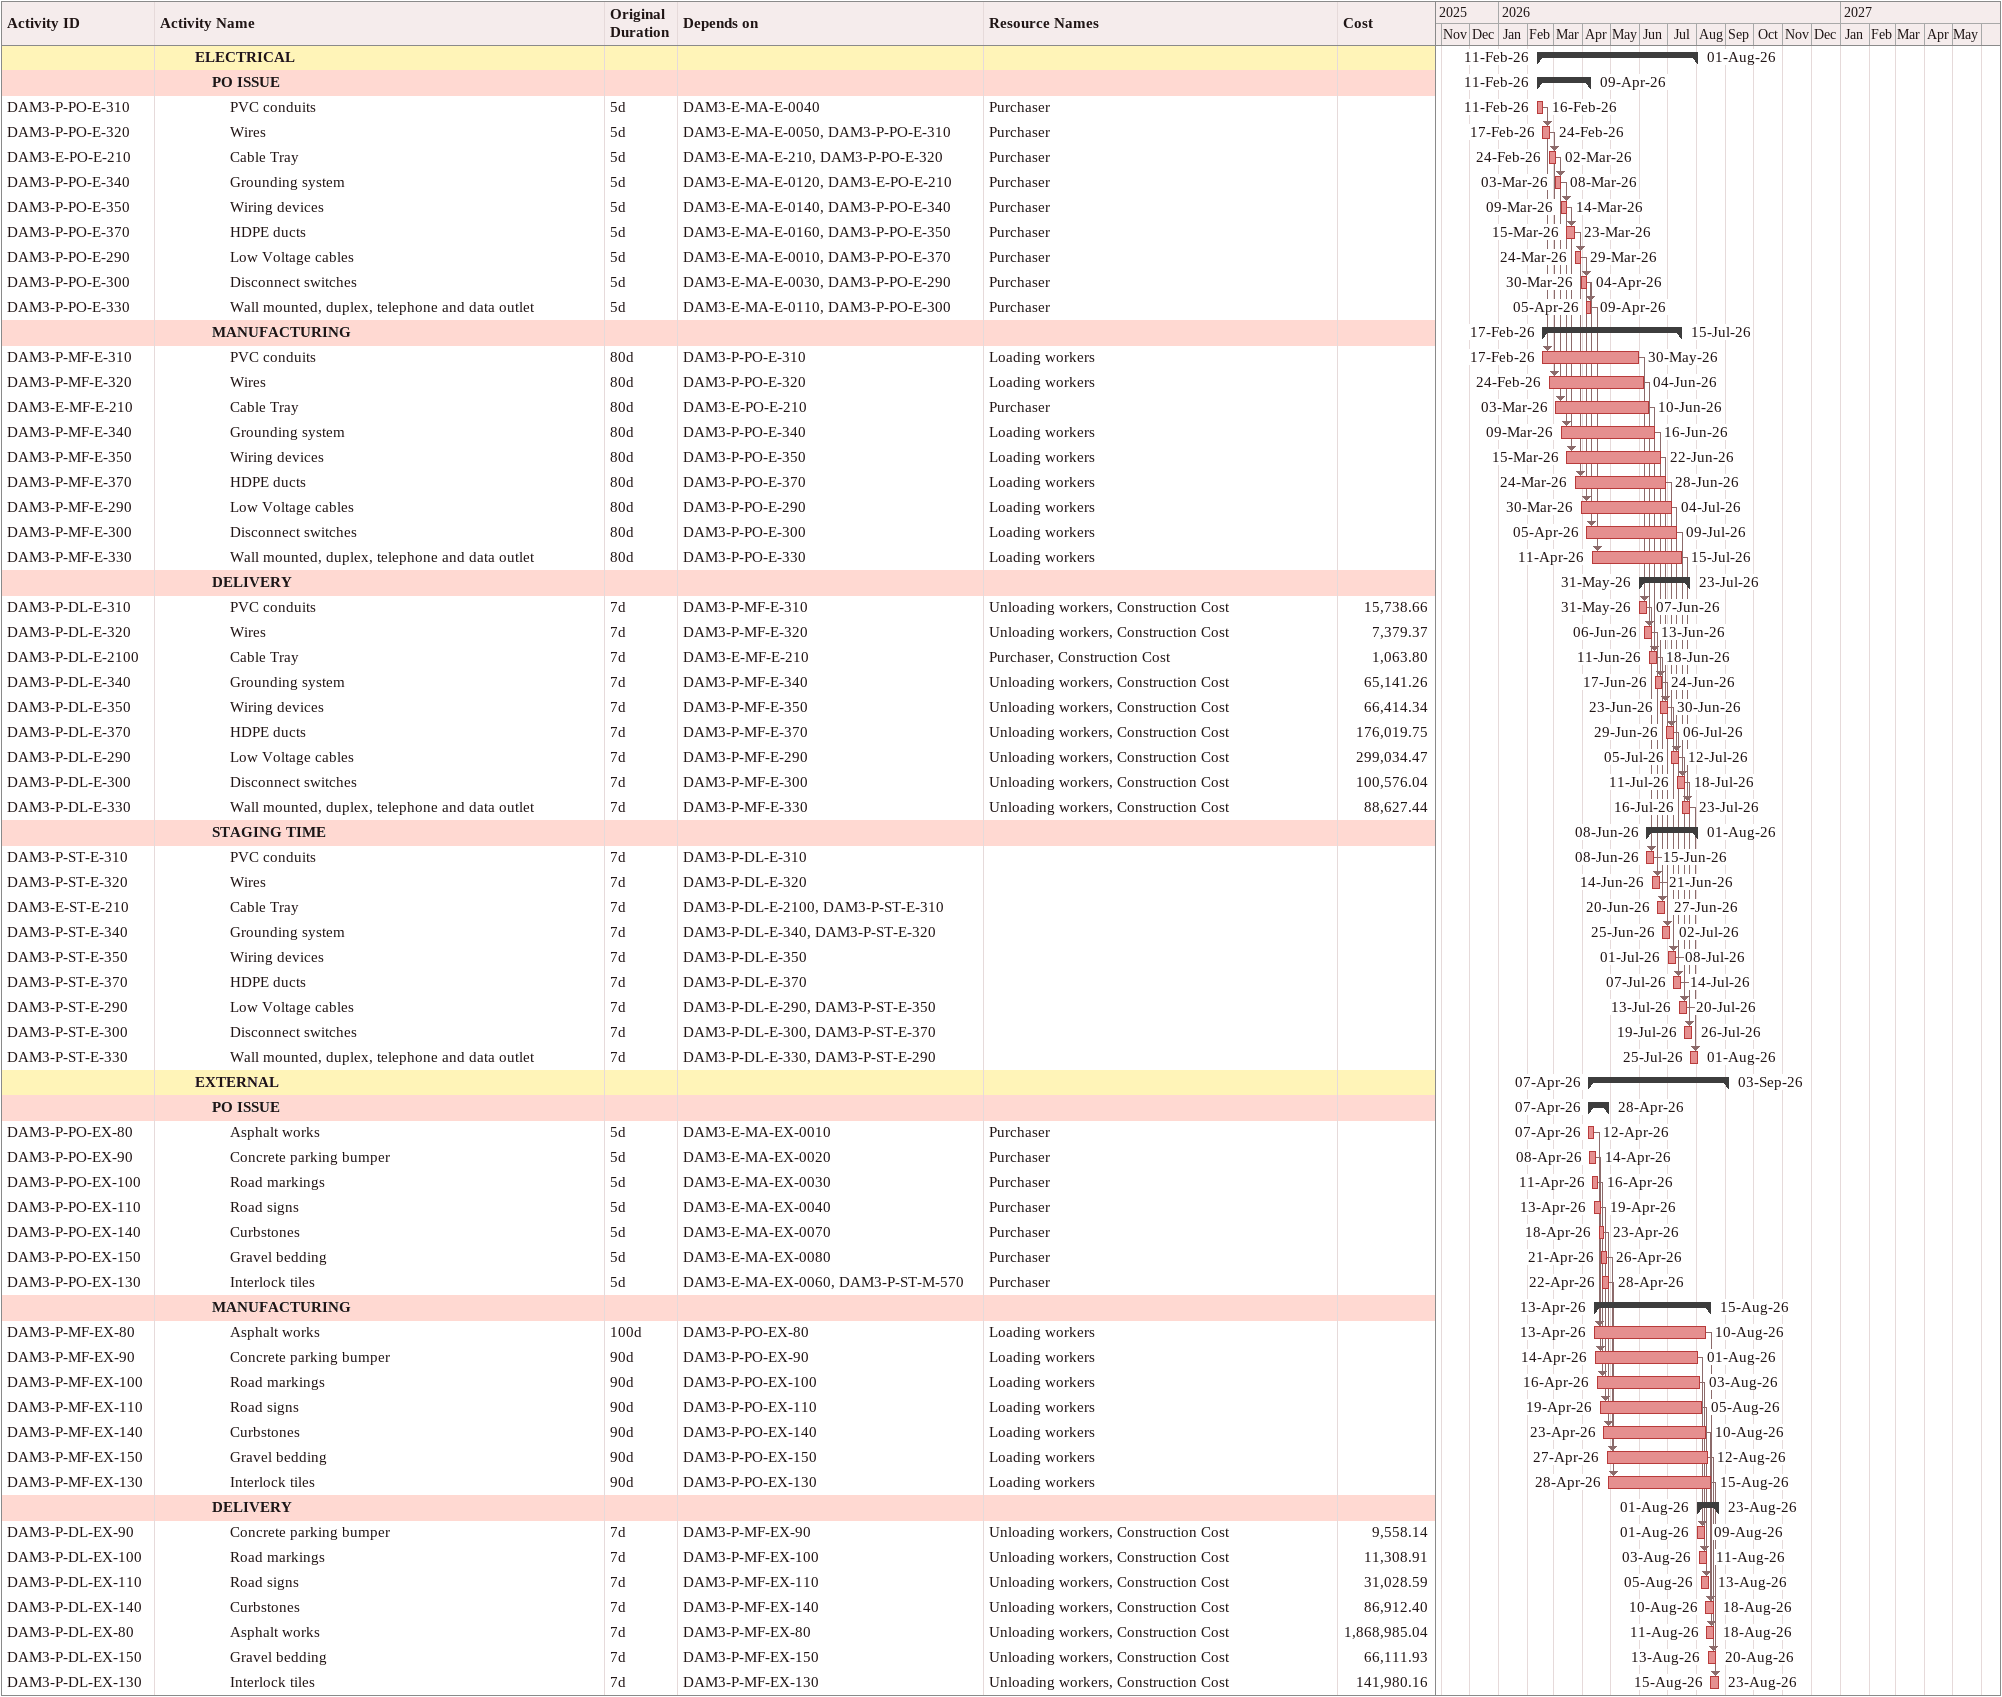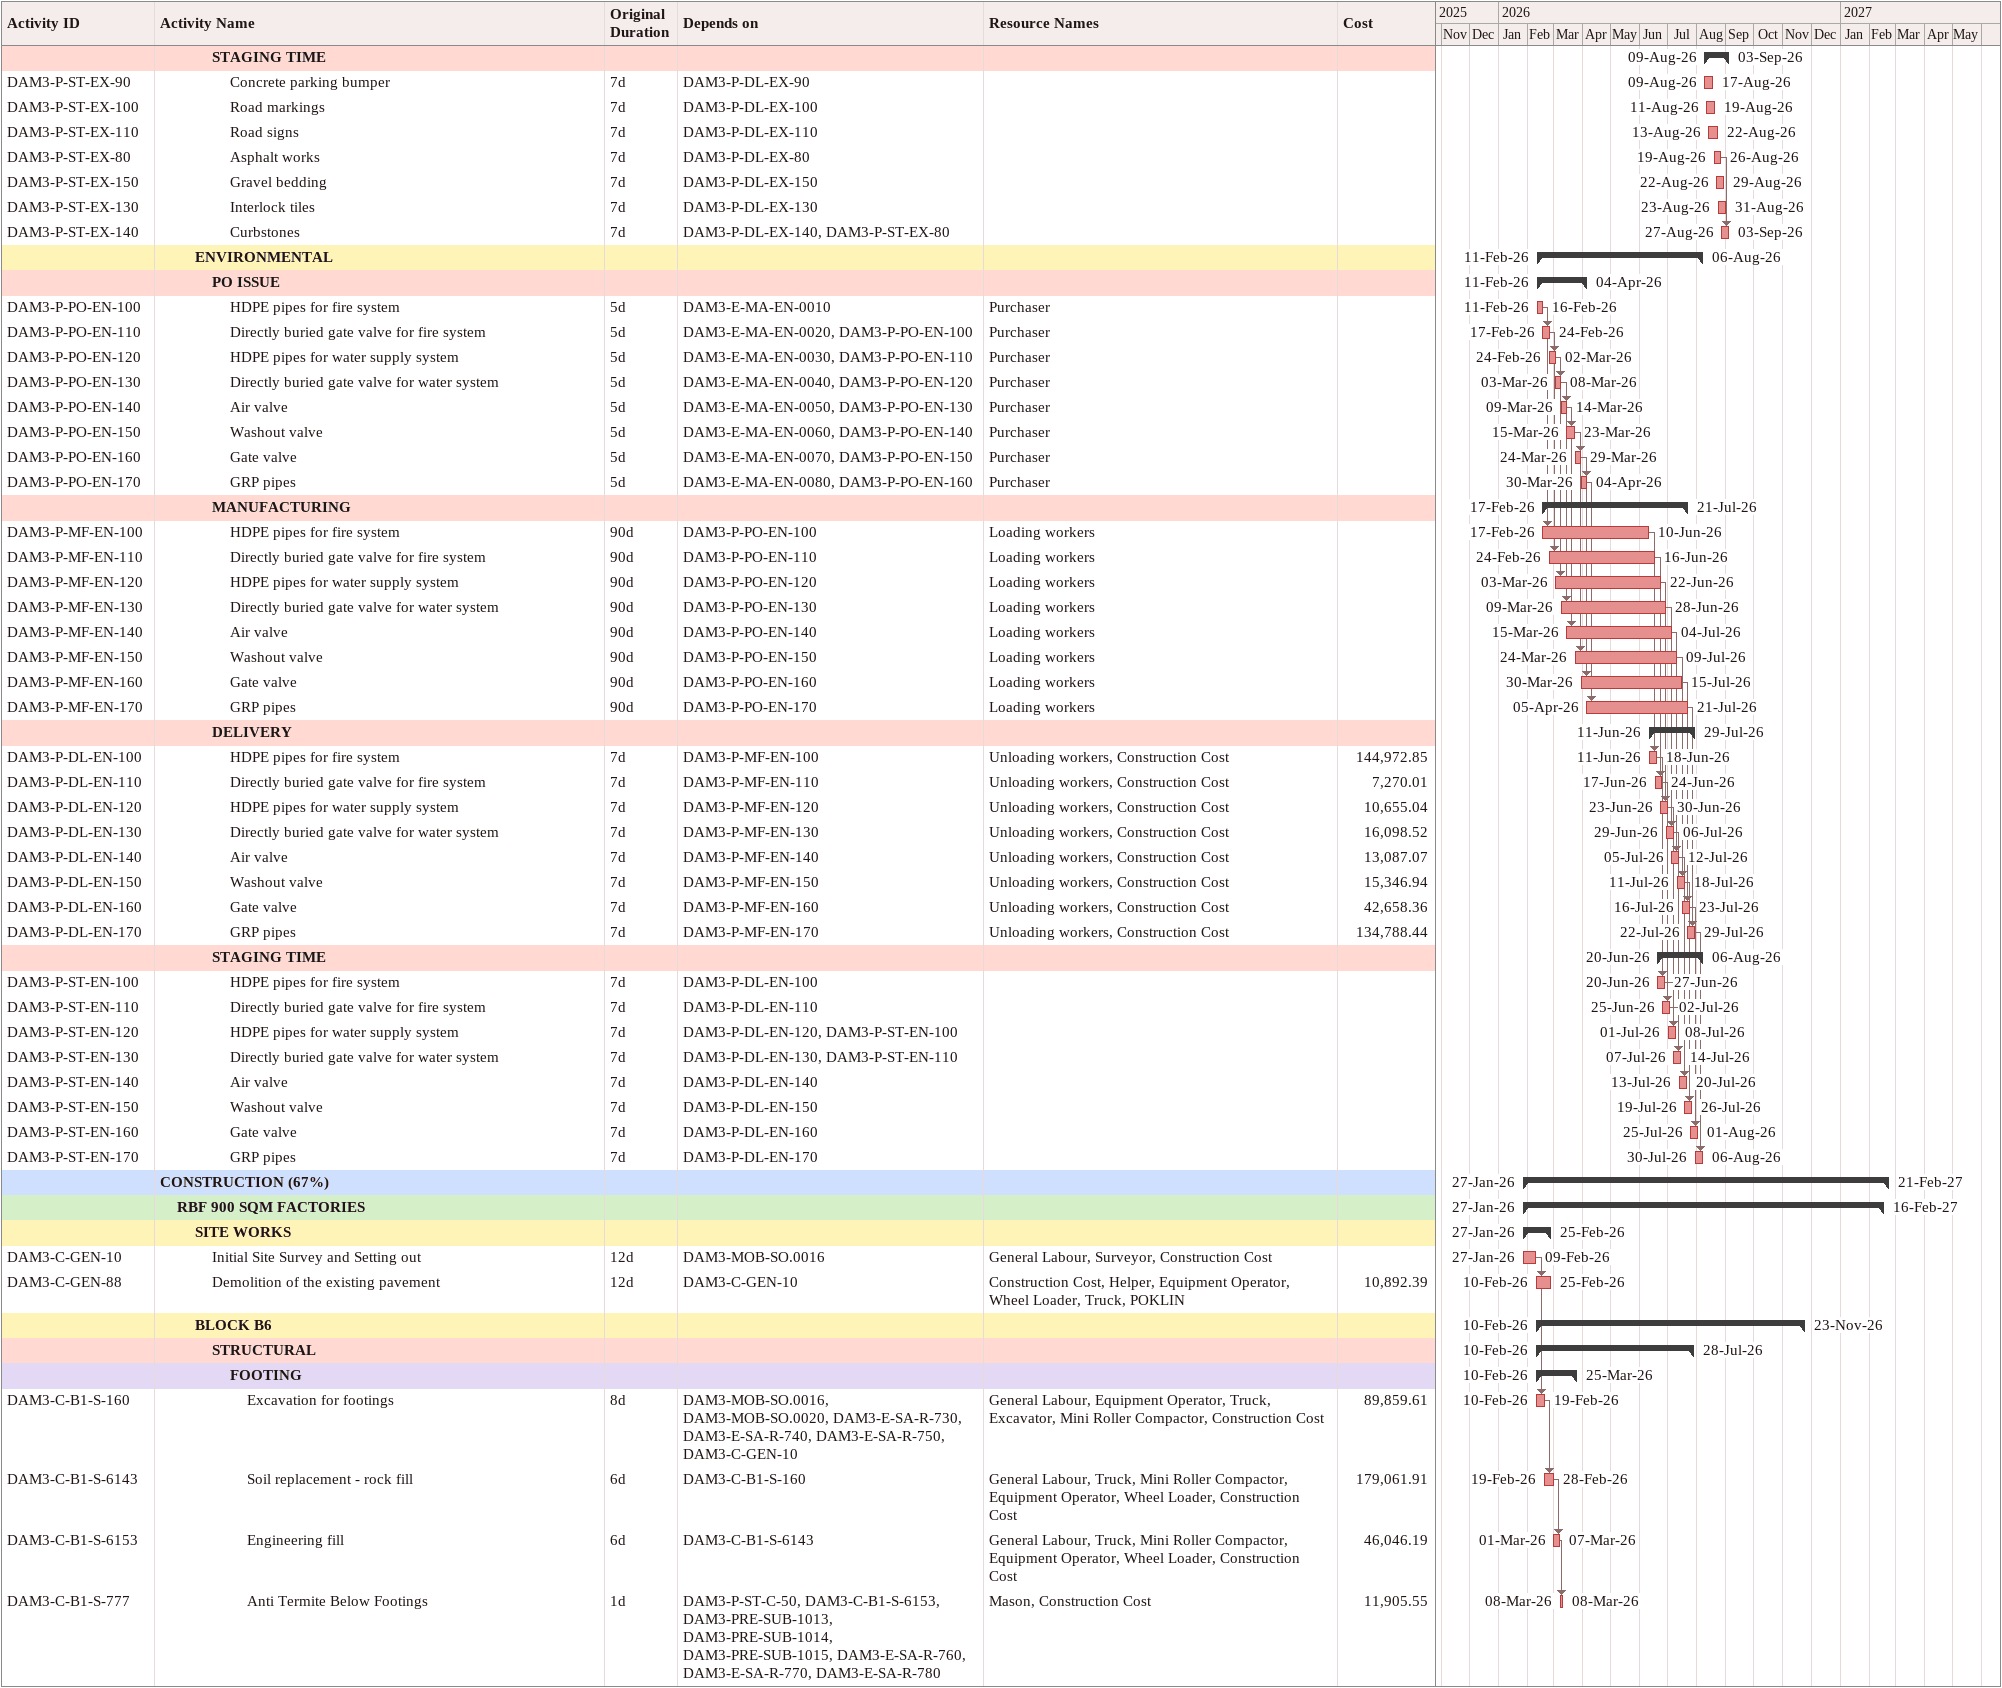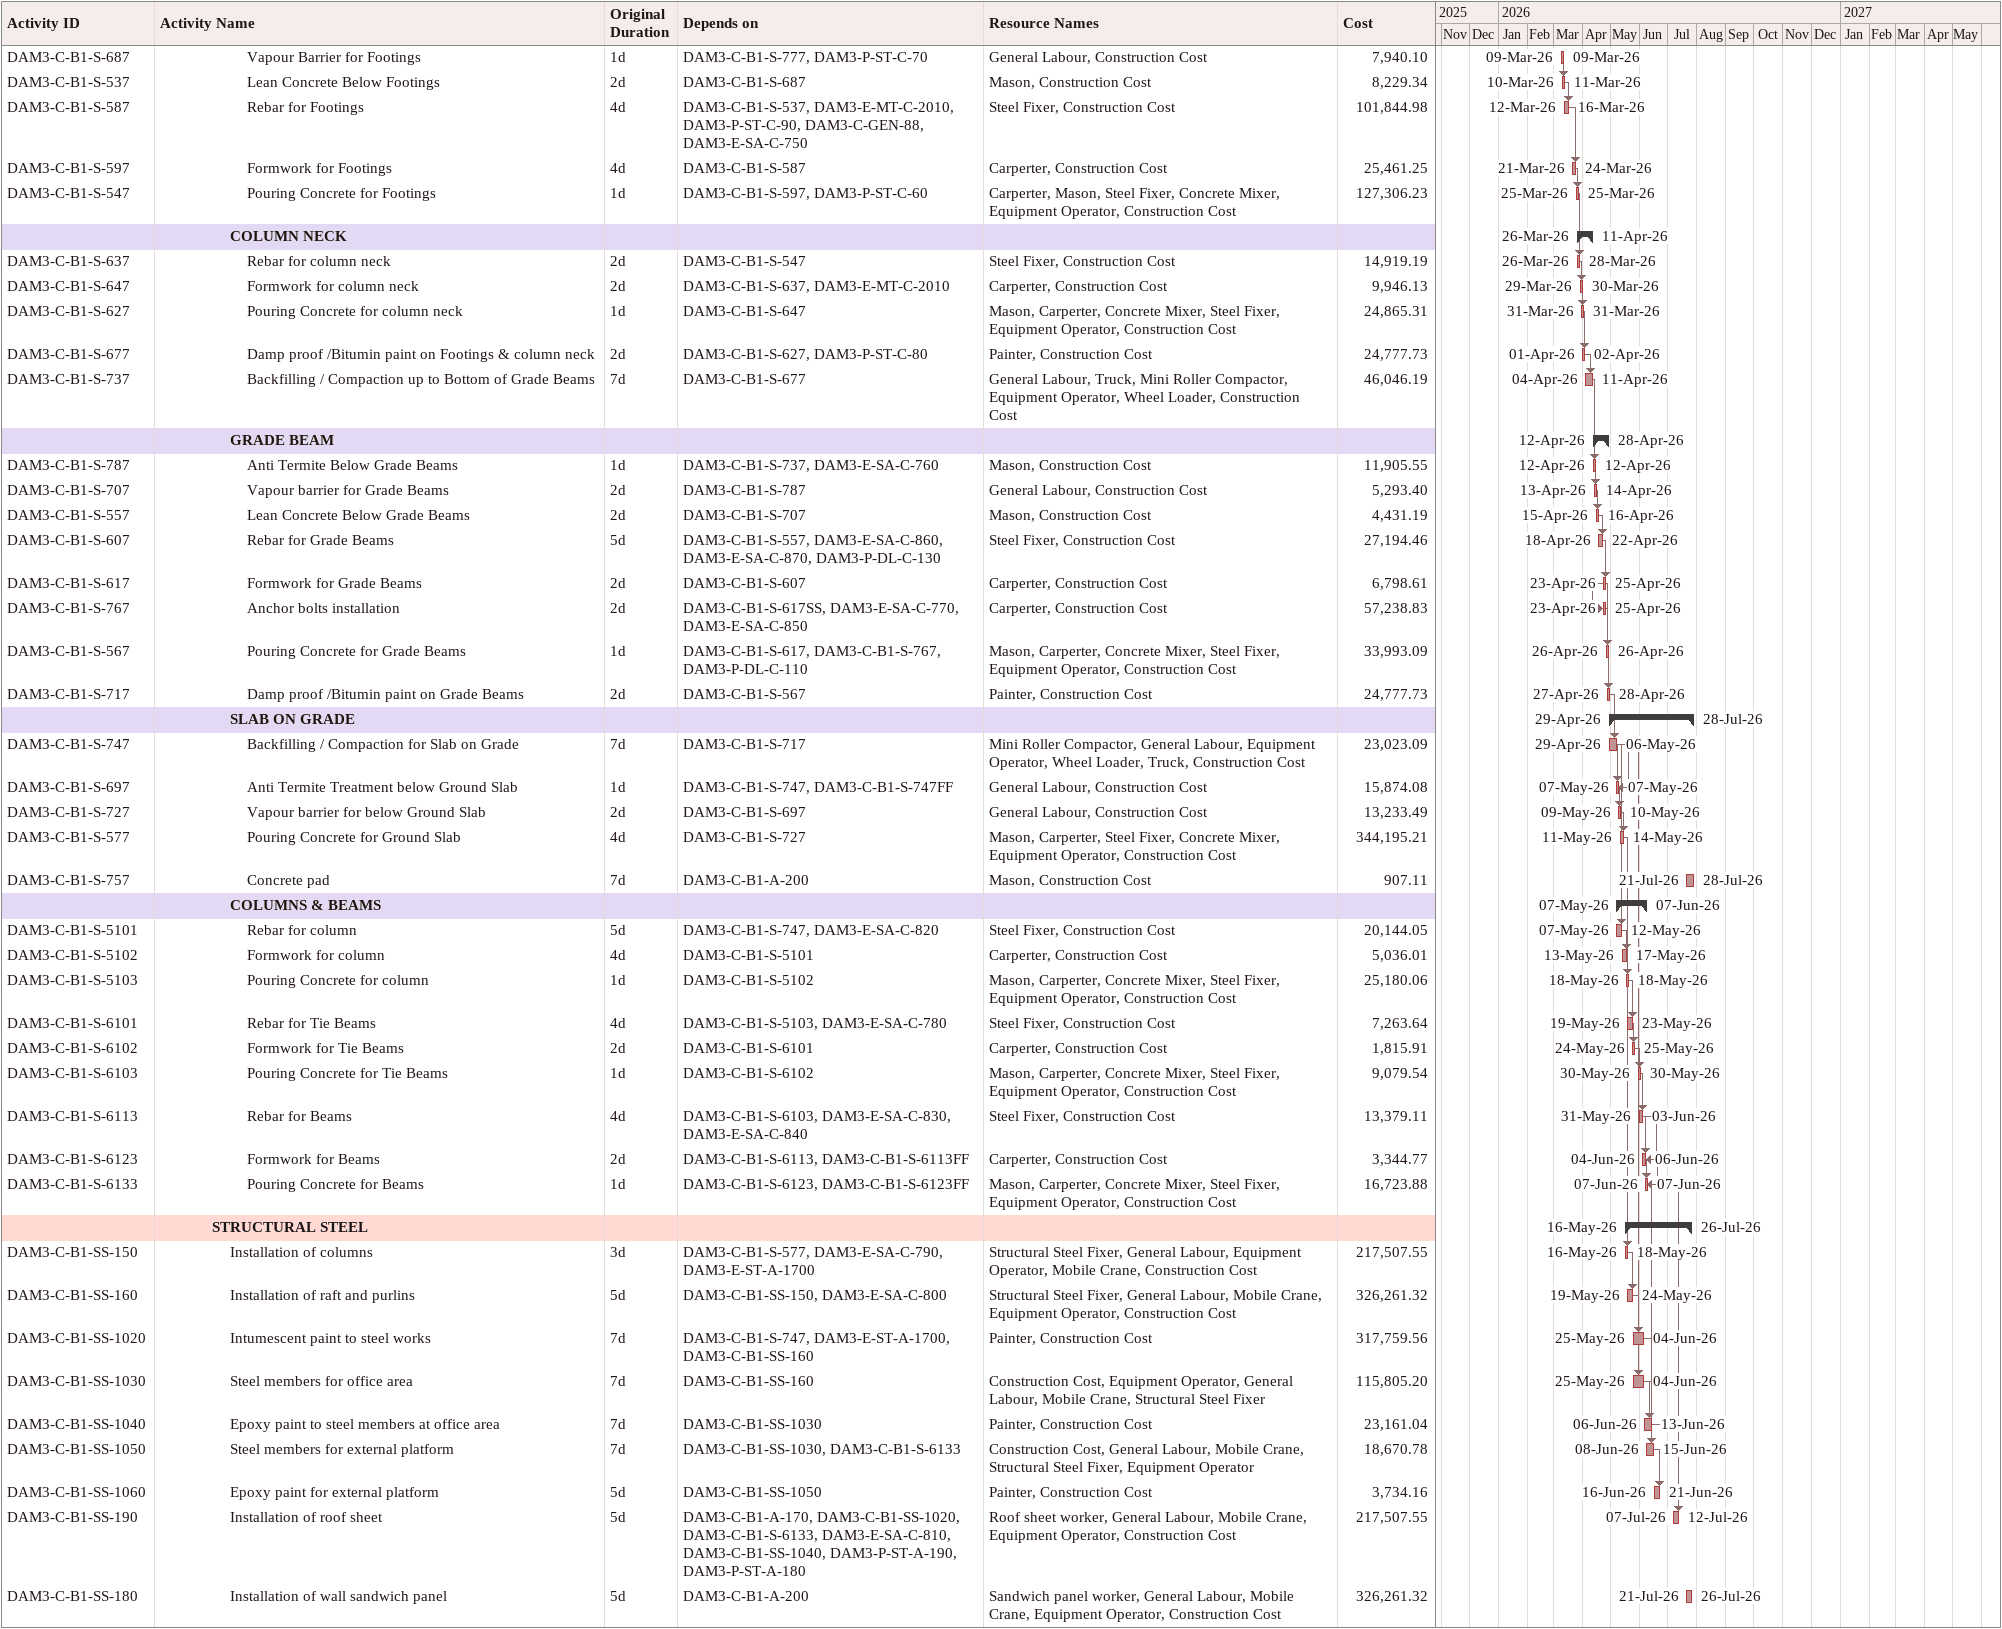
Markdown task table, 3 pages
| ID | Level | Task | Original duration | Start | Finish | Predecessors | Resources | Cost |
|---|---|---|---|---|---|---|---|---|
|  | 3 | **ELECTRICAL** |  | 2026-02-11 | 2026-08-01 |  |  |  |
|  | 4 | **PO ISSUE** |  | 2026-02-11 | 2026-04-09 |  |  |  |
| DAM3-P-PO-E-310 | 5 | PVC conduits | 5d | 2026-02-11 | 2026-02-16 | DAM3-E-MA-E-0040 | Purchaser |  |
| DAM3-P-PO-E-320 | 5 | Wires | 5d | 2026-02-17 | 2026-02-24 | DAM3-E-MA-E-0050, DAM3-P-PO-E-310 | Purchaser |  |
| DAM3-E-PO-E-210 | 5 | Cable Tray | 5d | 2026-02-24 | 2026-03-02 | DAM3-E-MA-E-210, DAM3-P-PO-E-320 | Purchaser |  |
| DAM3-P-PO-E-340 | 5 | Grounding system | 5d | 2026-03-03 | 2026-03-08 | DAM3-E-MA-E-0120, DAM3-E-PO-E-210 | Purchaser |  |
| DAM3-P-PO-E-350 | 5 | Wiring devices | 5d | 2026-03-09 | 2026-03-14 | DAM3-E-MA-E-0140, DAM3-P-PO-E-340 | Purchaser |  |
| DAM3-P-PO-E-370 | 5 | HDPE ducts | 5d | 2026-03-15 | 2026-03-23 | DAM3-E-MA-E-0160, DAM3-P-PO-E-350 | Purchaser |  |
| DAM3-P-PO-E-290 | 5 | Low Voltage cables | 5d | 2026-03-24 | 2026-03-29 | DAM3-E-MA-E-0010, DAM3-P-PO-E-370 | Purchaser |  |
| DAM3-P-PO-E-300 | 5 | Disconnect switches | 5d | 2026-03-30 | 2026-04-04 | DAM3-E-MA-E-0030, DAM3-P-PO-E-290 | Purchaser |  |
| DAM3-P-PO-E-330 | 5 | Wall mounted, duplex, telephone and data outlet | 5d | 2026-04-05 | 2026-04-09 | DAM3-E-MA-E-0110, DAM3-P-PO-E-300 | Purchaser |  |
|  | 4 | **MANUFACTURING** |  | 2026-02-17 | 2026-07-15 |  |  |  |
| DAM3-P-MF-E-310 | 5 | PVC conduits | 80d | 2026-02-17 | 2026-05-30 | DAM3-P-PO-E-310 | Loading workers |  |
| DAM3-P-MF-E-320 | 5 | Wires | 80d | 2026-02-24 | 2026-06-04 | DAM3-P-PO-E-320 | Loading workers |  |
| DAM3-E-MF-E-210 | 5 | Cable Tray | 80d | 2026-03-03 | 2026-06-10 | DAM3-E-PO-E-210 | Purchaser |  |
| DAM3-P-MF-E-340 | 5 | Grounding system | 80d | 2026-03-09 | 2026-06-16 | DAM3-P-PO-E-340 | Loading workers |  |
| DAM3-P-MF-E-350 | 5 | Wiring devices | 80d | 2026-03-15 | 2026-06-22 | DAM3-P-PO-E-350 | Loading workers |  |
| DAM3-P-MF-E-370 | 5 | HDPE ducts | 80d | 2026-03-24 | 2026-06-28 | DAM3-P-PO-E-370 | Loading workers |  |
| DAM3-P-MF-E-290 | 5 | Low Voltage cables | 80d | 2026-03-30 | 2026-07-04 | DAM3-P-PO-E-290 | Loading workers |  |
| DAM3-P-MF-E-300 | 5 | Disconnect switches | 80d | 2026-04-05 | 2026-07-09 | DAM3-P-PO-E-300 | Loading workers |  |
| DAM3-P-MF-E-330 | 5 | Wall mounted, duplex, telephone and data outlet | 80d | 2026-04-11 | 2026-07-15 | DAM3-P-PO-E-330 | Loading workers |  |
|  | 4 | **DELIVERY** |  | 2026-05-31 | 2026-07-23 |  |  |  |
| DAM3-P-DL-E-310 | 5 | PVC conduits | 7d | 2026-05-31 | 2026-06-07 | DAM3-P-MF-E-310 | Unloading workers, Construction Cost | 15738.66 |
| DAM3-P-DL-E-320 | 5 | Wires | 7d | 2026-06-06 | 2026-06-13 | DAM3-P-MF-E-320 | Unloading workers, Construction Cost | 7379.37 |
| DAM3-P-DL-E-2100 | 5 | Cable Tray | 7d | 2026-06-11 | 2026-06-18 | DAM3-E-MF-E-210 | Purchaser, Construction Cost | 1063.80 |
| DAM3-P-DL-E-340 | 5 | Grounding system | 7d | 2026-06-17 | 2026-06-24 | DAM3-P-MF-E-340 | Unloading workers, Construction Cost | 65141.26 |
| DAM3-P-DL-E-350 | 5 | Wiring devices | 7d | 2026-06-23 | 2026-06-30 | DAM3-P-MF-E-350 | Unloading workers, Construction Cost | 66414.34 |
| DAM3-P-DL-E-370 | 5 | HDPE ducts | 7d | 2026-06-29 | 2026-07-06 | DAM3-P-MF-E-370 | Unloading workers, Construction Cost | 176019.75 |
| DAM3-P-DL-E-290 | 5 | Low Voltage cables | 7d | 2026-07-05 | 2026-07-12 | DAM3-P-MF-E-290 | Unloading workers, Construction Cost | 299034.47 |
| DAM3-P-DL-E-300 | 5 | Disconnect switches | 7d | 2026-07-11 | 2026-07-18 | DAM3-P-MF-E-300 | Unloading workers, Construction Cost | 100576.04 |
| DAM3-P-DL-E-330 | 5 | Wall mounted, duplex, telephone and data outlet | 7d | 2026-07-16 | 2026-07-23 | DAM3-P-MF-E-330 | Unloading workers, Construction Cost | 88627.44 |
|  | 4 | **STAGING TIME** |  | 2026-06-08 | 2026-08-01 |  |  |  |
| DAM3-P-ST-E-310 | 5 | PVC conduits | 7d | 2026-06-08 | 2026-06-15 | DAM3-P-DL-E-310 |  |  |
| DAM3-P-ST-E-320 | 5 | Wires | 7d | 2026-06-14 | 2026-06-21 | DAM3-P-DL-E-320 |  |  |
| DAM3-E-ST-E-210 | 5 | Cable Tray | 7d | 2026-06-20 | 2026-06-27 | DAM3-P-DL-E-2100, DAM3-P-ST-E-310 |  |  |
| DAM3-P-ST-E-340 | 5 | Grounding system | 7d | 2026-06-25 | 2026-07-02 | DAM3-P-DL-E-340, DAM3-P-ST-E-320 |  |  |
| DAM3-P-ST-E-350 | 5 | Wiring devices | 7d | 2026-07-01 | 2026-07-08 | DAM3-P-DL-E-350 |  |  |
| DAM3-P-ST-E-370 | 5 | HDPE ducts | 7d | 2026-07-07 | 2026-07-14 | DAM3-P-DL-E-370 |  |  |
| DAM3-P-ST-E-290 | 5 | Low Voltage cables | 7d | 2026-07-13 | 2026-07-20 | DAM3-P-DL-E-290, DAM3-P-ST-E-350 |  |  |
| DAM3-P-ST-E-300 | 5 | Disconnect switches | 7d | 2026-07-19 | 2026-07-26 | DAM3-P-DL-E-300, DAM3-P-ST-E-370 |  |  |
| DAM3-P-ST-E-330 | 5 | Wall mounted, duplex, telephone and data outlet | 7d | 2026-07-25 | 2026-08-01 | DAM3-P-DL-E-330, DAM3-P-ST-E-290 |  |  |
|  | 3 | **EXTERNAL** |  | 2026-04-07 | 2026-09-03 |  |  |  |
|  | 4 | **PO ISSUE** |  | 2026-04-07 | 2026-04-28 |  |  |  |
| DAM3-P-PO-EX-80 | 5 | Asphalt works | 5d | 2026-04-07 | 2026-04-12 | DAM3-E-MA-EX-0010 | Purchaser |  |
| DAM3-P-PO-EX-90 | 5 | Concrete parking bumper | 5d | 2026-04-08 | 2026-04-14 | DAM3-E-MA-EX-0020 | Purchaser |  |
| DAM3-P-PO-EX-100 | 5 | Road markings | 5d | 2026-04-11 | 2026-04-16 | DAM3-E-MA-EX-0030 | Purchaser |  |
| DAM3-P-PO-EX-110 | 5 | Road signs | 5d | 2026-04-13 | 2026-04-19 | DAM3-E-MA-EX-0040 | Purchaser |  |
| DAM3-P-PO-EX-140 | 5 | Curbstones | 5d | 2026-04-18 | 2026-04-23 | DAM3-E-MA-EX-0070 | Purchaser |  |
| DAM3-P-PO-EX-150 | 5 | Gravel bedding | 5d | 2026-04-21 | 2026-04-26 | DAM3-E-MA-EX-0080 | Purchaser |  |
| DAM3-P-PO-EX-130 | 5 | Interlock tiles | 5d | 2026-04-22 | 2026-04-28 | DAM3-E-MA-EX-0060, DAM3-P-ST-M-570 | Purchaser |  |
|  | 4 | **MANUFACTURING** |  | 2026-04-13 | 2026-08-15 |  |  |  |
| DAM3-P-MF-EX-80 | 5 | Asphalt works | 100d | 2026-04-13 | 2026-08-10 | DAM3-P-PO-EX-80 | Loading workers |  |
| DAM3-P-MF-EX-90 | 5 | Concrete parking bumper | 90d | 2026-04-14 | 2026-08-01 | DAM3-P-PO-EX-90 | Loading workers |  |
| DAM3-P-MF-EX-100 | 5 | Road markings | 90d | 2026-04-16 | 2026-08-03 | DAM3-P-PO-EX-100 | Loading workers |  |
| DAM3-P-MF-EX-110 | 5 | Road signs | 90d | 2026-04-19 | 2026-08-05 | DAM3-P-PO-EX-110 | Loading workers |  |
| DAM3-P-MF-EX-140 | 5 | Curbstones | 90d | 2026-04-23 | 2026-08-10 | DAM3-P-PO-EX-140 | Loading workers |  |
| DAM3-P-MF-EX-150 | 5 | Gravel bedding | 90d | 2026-04-27 | 2026-08-12 | DAM3-P-PO-EX-150 | Loading workers |  |
| DAM3-P-MF-EX-130 | 5 | Interlock tiles | 90d | 2026-04-28 | 2026-08-15 | DAM3-P-PO-EX-130 | Loading workers |  |
|  | 4 | **DELIVERY** |  | 2026-08-01 | 2026-08-23 |  |  |  |
| DAM3-P-DL-EX-90 | 5 | Concrete parking bumper | 7d | 2026-08-01 | 2026-08-09 | DAM3-P-MF-EX-90 | Unloading workers, Construction Cost | 9558.14 |
| DAM3-P-DL-EX-100 | 5 | Road markings | 7d | 2026-08-03 | 2026-08-11 | DAM3-P-MF-EX-100 | Unloading workers, Construction Cost | 11308.91 |
| DAM3-P-DL-EX-110 | 5 | Road signs | 7d | 2026-08-05 | 2026-08-13 | DAM3-P-MF-EX-110 | Unloading workers, Construction Cost | 31028.59 |
| DAM3-P-DL-EX-140 | 5 | Curbstones | 7d | 2026-08-10 | 2026-08-18 | DAM3-P-MF-EX-140 | Unloading workers, Construction Cost | 86912.40 |
| DAM3-P-DL-EX-80 | 5 | Asphalt works | 7d | 2026-08-11 | 2026-08-18 | DAM3-P-MF-EX-80 | Unloading workers, Construction Cost | 1868985.04 |
| DAM3-P-DL-EX-150 | 5 | Gravel bedding | 7d | 2026-08-13 | 2026-08-20 | DAM3-P-MF-EX-150 | Unloading workers, Construction Cost | 66111.93 |
| DAM3-P-DL-EX-130 | 5 | Interlock tiles | 7d | 2026-08-15 | 2026-08-23 | DAM3-P-MF-EX-130 | Unloading workers, Construction Cost | 141980.16 |
|  | 4 | **STAGING TIME** |  | 2026-08-09 | 2026-09-03 |  |  |  |
| DAM3-P-ST-EX-90 | 5 | Concrete parking bumper | 7d | 2026-08-09 | 2026-08-17 | DAM3-P-DL-EX-90 |  |  |
| DAM3-P-ST-EX-100 | 5 | Road markings | 7d | 2026-08-11 | 2026-08-19 | DAM3-P-DL-EX-100 |  |  |
| DAM3-P-ST-EX-110 | 5 | Road signs | 7d | 2026-08-13 | 2026-08-22 | DAM3-P-DL-EX-110 |  |  |
| DAM3-P-ST-EX-80 | 5 | Asphalt works | 7d | 2026-08-19 | 2026-08-26 | DAM3-P-DL-EX-80 |  |  |
| DAM3-P-ST-EX-150 | 5 | Gravel bedding | 7d | 2026-08-22 | 2026-08-29 | DAM3-P-DL-EX-150 |  |  |
| DAM3-P-ST-EX-130 | 5 | Interlock tiles | 7d | 2026-08-23 | 2026-08-31 | DAM3-P-DL-EX-130 |  |  |
| DAM3-P-ST-EX-140 | 5 | Curbstones | 7d | 2026-08-27 | 2026-09-03 | DAM3-P-DL-EX-140, DAM3-P-ST-EX-80 |  |  |
|  | 3 | **ENVIRONMENTAL** |  | 2026-02-11 | 2026-08-06 |  |  |  |
|  | 4 | **PO ISSUE** |  | 2026-02-11 | 2026-04-04 |  |  |  |
| DAM3-P-PO-EN-100 | 5 | HDPE pipes for fire system | 5d | 2026-02-11 | 2026-02-16 | DAM3-E-MA-EN-0010 | Purchaser |  |
| DAM3-P-PO-EN-110 | 5 | Directly buried gate valve for fire system | 5d | 2026-02-17 | 2026-02-24 | DAM3-E-MA-EN-0020, DAM3-P-PO-EN-100 | Purchaser |  |
| DAM3-P-PO-EN-120 | 5 | HDPE pipes for water supply system | 5d | 2026-02-24 | 2026-03-02 | DAM3-E-MA-EN-0030, DAM3-P-PO-EN-110 | Purchaser |  |
| DAM3-P-PO-EN-130 | 5 | Directly buried gate valve for water system | 5d | 2026-03-03 | 2026-03-08 | DAM3-E-MA-EN-0040, DAM3-P-PO-EN-120 | Purchaser |  |
| DAM3-P-PO-EN-140 | 5 | Air valve | 5d | 2026-03-09 | 2026-03-14 | DAM3-E-MA-EN-0050, DAM3-P-PO-EN-130 | Purchaser |  |
| DAM3-P-PO-EN-150 | 5 | Washout valve | 5d | 2026-03-15 | 2026-03-23 | DAM3-E-MA-EN-0060, DAM3-P-PO-EN-140 | Purchaser |  |
| DAM3-P-PO-EN-160 | 5 | Gate valve | 5d | 2026-03-24 | 2026-03-29 | DAM3-E-MA-EN-0070, DAM3-P-PO-EN-150 | Purchaser |  |
| DAM3-P-PO-EN-170 | 5 | GRP pipes | 5d | 2026-03-30 | 2026-04-04 | DAM3-E-MA-EN-0080, DAM3-P-PO-EN-160 | Purchaser |  |
|  | 4 | **MANUFACTURING** |  | 2026-02-17 | 2026-07-21 |  |  |  |
| DAM3-P-MF-EN-100 | 5 | HDPE pipes for fire system | 90d | 2026-02-17 | 2026-06-10 | DAM3-P-PO-EN-100 | Loading workers |  |
| DAM3-P-MF-EN-110 | 5 | Directly buried gate valve for fire system | 90d | 2026-02-24 | 2026-06-16 | DAM3-P-PO-EN-110 | Loading workers |  |
| DAM3-P-MF-EN-120 | 5 | HDPE pipes for water supply system | 90d | 2026-03-03 | 2026-06-22 | DAM3-P-PO-EN-120 | Loading workers |  |
| DAM3-P-MF-EN-130 | 5 | Directly buried gate valve for water system | 90d | 2026-03-09 | 2026-06-28 | DAM3-P-PO-EN-130 | Loading workers |  |
| DAM3-P-MF-EN-140 | 5 | Air valve | 90d | 2026-03-15 | 2026-07-04 | DAM3-P-PO-EN-140 | Loading workers |  |
| DAM3-P-MF-EN-150 | 5 | Washout valve | 90d | 2026-03-24 | 2026-07-09 | DAM3-P-PO-EN-150 | Loading workers |  |
| DAM3-P-MF-EN-160 | 5 | Gate valve | 90d | 2026-03-30 | 2026-07-15 | DAM3-P-PO-EN-160 | Loading workers |  |
| DAM3-P-MF-EN-170 | 5 | GRP pipes | 90d | 2026-04-05 | 2026-07-21 | DAM3-P-PO-EN-170 | Loading workers |  |
|  | 4 | **DELIVERY** |  | 2026-06-11 | 2026-07-29 |  |  |  |
| DAM3-P-DL-EN-100 | 5 | HDPE pipes for fire system | 7d | 2026-06-11 | 2026-06-18 | DAM3-P-MF-EN-100 | Unloading workers, Construction Cost | 144972.85 |
| DAM3-P-DL-EN-110 | 5 | Directly buried gate valve for fire system | 7d | 2026-06-17 | 2026-06-24 | DAM3-P-MF-EN-110 | Unloading workers, Construction Cost | 7270.01 |
| DAM3-P-DL-EN-120 | 5 | HDPE pipes for water supply system | 7d | 2026-06-23 | 2026-06-30 | DAM3-P-MF-EN-120 | Unloading workers, Construction Cost | 10655.04 |
| DAM3-P-DL-EN-130 | 5 | Directly buried gate valve for water system | 7d | 2026-06-29 | 2026-07-06 | DAM3-P-MF-EN-130 | Unloading workers, Construction Cost | 16098.52 |
| DAM3-P-DL-EN-140 | 5 | Air valve | 7d | 2026-07-05 | 2026-07-12 | DAM3-P-MF-EN-140 | Unloading workers, Construction Cost | 13087.07 |
| DAM3-P-DL-EN-150 | 5 | Washout valve | 7d | 2026-07-11 | 2026-07-18 | DAM3-P-MF-EN-150 | Unloading workers, Construction Cost | 15346.94 |
| DAM3-P-DL-EN-160 | 5 | Gate valve | 7d | 2026-07-16 | 2026-07-23 | DAM3-P-MF-EN-160 | Unloading workers, Construction Cost | 42658.36 |
| DAM3-P-DL-EN-170 | 5 | GRP pipes | 7d | 2026-07-22 | 2026-07-29 | DAM3-P-MF-EN-170 | Unloading workers, Construction Cost | 134788.44 |
|  | 4 | **STAGING TIME** |  | 2026-06-20 | 2026-08-06 |  |  |  |
| DAM3-P-ST-EN-100 | 5 | HDPE pipes for fire system | 7d | 2026-06-20 | 2026-06-27 | DAM3-P-DL-EN-100 |  |  |
| DAM3-P-ST-EN-110 | 5 | Directly buried gate valve for fire system | 7d | 2026-06-25 | 2026-07-02 | DAM3-P-DL-EN-110 |  |  |
| DAM3-P-ST-EN-120 | 5 | HDPE pipes for water supply system | 7d | 2026-07-01 | 2026-07-08 | DAM3-P-DL-EN-120, DAM3-P-ST-EN-100 |  |  |
| DAM3-P-ST-EN-130 | 5 | Directly buried gate valve for water system | 7d | 2026-07-07 | 2026-07-14 | DAM3-P-DL-EN-130, DAM3-P-ST-EN-110 |  |  |
| DAM3-P-ST-EN-140 | 5 | Air valve | 7d | 2026-07-13 | 2026-07-20 | DAM3-P-DL-EN-140 |  |  |
| DAM3-P-ST-EN-150 | 5 | Washout valve | 7d | 2026-07-19 | 2026-07-26 | DAM3-P-DL-EN-150 |  |  |
| DAM3-P-ST-EN-160 | 5 | Gate valve | 7d | 2026-07-25 | 2026-08-01 | DAM3-P-DL-EN-160 |  |  |
| DAM3-P-ST-EN-170 | 5 | GRP pipes | 7d | 2026-07-30 | 2026-08-06 | DAM3-P-DL-EN-170 |  |  |
|  | 1 | **CONSTRUCTION (67%)** |  | 2026-01-27 | 2027-02-21 |  |  |  |
|  | 2 | **RBF 900 SQM FACTORIES** |  | 2026-01-27 | 2027-02-16 |  |  |  |
|  | 3 | **SITE WORKS** |  | 2026-01-27 | 2026-02-25 |  |  |  |
| DAM3-C-GEN-10 | 4 | Initial Site Survey and Setting out | 12d | 2026-01-27 | 2026-02-09 | DAM3-MOB-SO.0016 | General Labour, Surveyor, Construction Cost |  |
| DAM3-C-GEN-88 | 4 | Demolition of the existing pavement | 12d | 2026-02-10 | 2026-02-25 | DAM3-C-GEN-10 | Construction Cost, Helper, Equipment Operator, Wheel Loader, Truck, POKLIN | 10892.39 |
|  | 3 | **BLOCK B6** |  | 2026-02-10 | 2026-11-23 |  |  |  |
|  | 4 | **STRUCTURAL** |  | 2026-02-10 | 2026-07-28 |  |  |  |
|  | 5 | **FOOTING** |  | 2026-02-10 | 2026-03-25 |  |  |  |
| DAM3-C-B1-S-160 | 6 | Excavation for footings | 8d | 2026-02-10 | 2026-02-19 | DAM3-MOB-SO.0016, DAM3-MOB-SO.0020, DAM3-E-SA-R-730, DAM3-E-SA-R-740, DAM3-E-SA-R-750, DAM3-C-GEN-10 | General Labour, Equipment Operator, Truck, Excavator, Mini Roller Compactor, Construction Cost | 89859.61 |
| DAM3-C-B1-S-6143 | 6 | Soil replacement - rock fill | 6d | 2026-02-19 | 2026-02-28 | DAM3-C-B1-S-160 | General Labour, Truck, Mini Roller Compactor, Equipment Operator, Wheel Loader, Construction Cost | 179061.91 |
| DAM3-C-B1-S-6153 | 6 | Engineering fill | 6d | 2026-03-01 | 2026-03-07 | DAM3-C-B1-S-6143 | General Labour, Truck, Mini Roller Compactor, Equipment Operator, Wheel Loader, Construction Cost | 46046.19 |
| DAM3-C-B1-S-777 | 6 | Anti Termite Below Footings | 1d | 2026-03-08 | 2026-03-08 | DAM3-P-ST-C-50, DAM3-C-B1-S-6153, DAM3-PRE-SUB-1013, DAM3-PRE-SUB-1014, DAM3-PRE-SUB-1015, DAM3-E-SA-R-760, DAM3-E-SA-R-770, DAM3-E-SA-R-780 | Mason, Construction Cost | 11905.55 |
| DAM3-C-B1-S-687 | 6 | Vapour Barrier for Footings | 1d | 2026-03-09 | 2026-03-09 | DAM3-C-B1-S-777, DAM3-P-ST-C-70 | General Labour, Construction Cost | 7940.10 |
| DAM3-C-B1-S-537 | 6 | Lean Concrete Below Footings | 2d | 2026-03-10 | 2026-03-11 | DAM3-C-B1-S-687 | Mason, Construction Cost | 8229.34 |
| DAM3-C-B1-S-587 | 6 | Rebar for Footings | 4d | 2026-03-12 | 2026-03-16 | DAM3-C-B1-S-537, DAM3-E-MT-C-2010, DAM3-P-ST-C-90, DAM3-C-GEN-88, DAM3-E-SA-C-750 | Steel Fixer, Construction Cost | 101844.98 |
| DAM3-C-B1-S-597 | 6 | Formwork for Footings | 4d | 2026-03-21 | 2026-03-24 | DAM3-C-B1-S-587 | Carperter, Construction Cost | 25461.25 |
| DAM3-C-B1-S-547 | 6 | Pouring Concrete for Footings | 1d | 2026-03-25 | 2026-03-25 | DAM3-C-B1-S-597, DAM3-P-ST-C-60 | Carperter, Mason, Steel Fixer, Concrete Mixer, Equipment Operator, Construction Cost | 127306.23 |
|  | 5 | **COLUMN NECK** |  | 2026-03-26 | 2026-04-11 |  |  |  |
| DAM3-C-B1-S-637 | 6 | Rebar for column neck | 2d | 2026-03-26 | 2026-03-28 | DAM3-C-B1-S-547 | Steel Fixer, Construction Cost | 14919.19 |
| DAM3-C-B1-S-647 | 6 | Formwork for column neck | 2d | 2026-03-29 | 2026-03-30 | DAM3-C-B1-S-637, DAM3-E-MT-C-2010 | Carperter, Construction Cost | 9946.13 |
| DAM3-C-B1-S-627 | 6 | Pouring Concrete for column neck | 1d | 2026-03-31 | 2026-03-31 | DAM3-C-B1-S-647 | Mason, Carperter, Concrete Mixer, Steel Fixer, Equipment Operator, Construction Cost | 24865.31 |
| DAM3-C-B1-S-677 | 6 | Damp proof /Bitumin paint on Footings & column neck | 2d | 2026-04-01 | 2026-04-02 | DAM3-C-B1-S-627, DAM3-P-ST-C-80 | Painter, Construction Cost | 24777.73 |
| DAM3-C-B1-S-737 | 6 | Backfilling / Compaction up to Bottom of Grade Beams | 7d | 2026-04-04 | 2026-04-11 | DAM3-C-B1-S-677 | General Labour, Truck, Mini Roller Compactor, Equipment Operator, Wheel Loader, Construction Cost | 46046.19 |
|  | 5 | **GRADE BEAM** |  | 2026-04-12 | 2026-04-28 |  |  |  |
| DAM3-C-B1-S-787 | 6 | Anti Termite Below Grade Beams | 1d | 2026-04-12 | 2026-04-12 | DAM3-C-B1-S-737, DAM3-E-SA-C-760 | Mason, Construction Cost | 11905.55 |
| DAM3-C-B1-S-707 | 6 | Vapour barrier for Grade Beams | 2d | 2026-04-13 | 2026-04-14 | DAM3-C-B1-S-787 | General Labour, Construction Cost | 5293.40 |
| DAM3-C-B1-S-557 | 6 | Lean Concrete Below Grade Beams | 2d | 2026-04-15 | 2026-04-16 | DAM3-C-B1-S-707 | Mason, Construction Cost | 4431.19 |
| DAM3-C-B1-S-607 | 6 | Rebar for Grade Beams | 5d | 2026-04-18 | 2026-04-22 | DAM3-C-B1-S-557, DAM3-E-SA-C-860, DAM3-E-SA-C-870, DAM3-P-DL-C-130 | Steel Fixer, Construction Cost | 27194.46 |
| DAM3-C-B1-S-617 | 6 | Formwork for Grade Beams | 2d | 2026-04-23 | 2026-04-25 | DAM3-C-B1-S-607 | Carperter, Construction Cost | 6798.61 |
| DAM3-C-B1-S-767 | 6 | Anchor bolts installation | 2d | 2026-04-23 | 2026-04-25 | DAM3-C-B1-S-617SS, DAM3-E-SA-C-770, DAM3-E-SA-C-850 | Carperter, Construction Cost | 57238.83 |
| DAM3-C-B1-S-567 | 6 | Pouring Concrete for Grade Beams | 1d | 2026-04-26 | 2026-04-26 | DAM3-C-B1-S-617, DAM3-C-B1-S-767, DAM3-P-DL-C-110 | Mason, Carperter, Concrete Mixer, Steel Fixer, Equipment Operator, Construction Cost | 33993.09 |
| DAM3-C-B1-S-717 | 6 | Damp proof /Bitumin paint on Grade Beams | 2d | 2026-04-27 | 2026-04-28 | DAM3-C-B1-S-567 | Painter, Construction Cost | 24777.73 |
|  | 5 | **SLAB ON GRADE** |  | 2026-04-29 | 2026-07-28 |  |  |  |
| DAM3-C-B1-S-747 | 6 | Backfilling / Compaction for Slab on Grade | 7d | 2026-04-29 | 2026-05-06 | DAM3-C-B1-S-717 | Mini Roller Compactor, General Labour, Equipment Operator, Wheel Loader, Truck, Construction Cost | 23023.09 |
| DAM3-C-B1-S-697 | 6 | Anti Termite Treatment below Ground Slab | 1d | 2026-05-07 | 2026-05-07 | DAM3-C-B1-S-747, DAM3-C-B1-S-747FF | General Labour, Construction Cost | 15874.08 |
| DAM3-C-B1-S-727 | 6 | Vapour barrier for below Ground Slab | 2d | 2026-05-09 | 2026-05-10 | DAM3-C-B1-S-697 | General Labour, Construction Cost | 13233.49 |
| DAM3-C-B1-S-577 | 6 | Pouring Concrete for Ground Slab | 4d | 2026-05-11 | 2026-05-14 | DAM3-C-B1-S-727 | Mason, Carperter, Steel Fixer, Concrete Mixer, Equipment Operator, Construction Cost | 344195.21 |
| DAM3-C-B1-S-757 | 6 | Concrete pad | 7d | 2026-07-21 | 2026-07-28 | DAM3-C-B1-A-200 | Mason, Construction Cost | 907.11 |
|  | 5 | **COLUMNS & BEAMS** |  | 2026-05-07 | 2026-06-07 |  |  |  |
| DAM3-C-B1-S-5101 | 6 | Rebar for column | 5d | 2026-05-07 | 2026-05-12 | DAM3-C-B1-S-747, DAM3-E-SA-C-820 | Steel Fixer, Construction Cost | 20144.05 |
| DAM3-C-B1-S-5102 | 6 | Formwork for column | 4d | 2026-05-13 | 2026-05-17 | DAM3-C-B1-S-5101 | Carperter, Construction Cost | 5036.01 |
| DAM3-C-B1-S-5103 | 6 | Pouring Concrete for column | 1d | 2026-05-18 | 2026-05-18 | DAM3-C-B1-S-5102 | Mason, Carperter, Concrete Mixer, Steel Fixer, Equipment Operator, Construction Cost | 25180.06 |
| DAM3-C-B1-S-6101 | 6 | Rebar for Tie Beams | 4d | 2026-05-19 | 2026-05-23 | DAM3-C-B1-S-5103, DAM3-E-SA-C-780 | Steel Fixer, Construction Cost | 7263.64 |
| DAM3-C-B1-S-6102 | 6 | Formwork for Tie Beams | 2d | 2026-05-24 | 2026-05-25 | DAM3-C-B1-S-6101 | Carperter, Construction Cost | 1815.91 |
| DAM3-C-B1-S-6103 | 6 | Pouring Concrete for Tie Beams | 1d | 2026-05-30 | 2026-05-30 | DAM3-C-B1-S-6102 | Mason, Carperter, Concrete Mixer, Steel Fixer, Equipment Operator, Construction Cost | 9079.54 |
| DAM3-C-B1-S-6113 | 6 | Rebar for Beams | 4d | 2026-05-31 | 2026-06-03 | DAM3-C-B1-S-6103, DAM3-E-SA-C-830, DAM3-E-SA-C-840 | Steel Fixer, Construction Cost | 13379.11 |
| DAM3-C-B1-S-6123 | 6 | Formwork for Beams | 2d | 2026-06-04 | 2026-06-06 | DAM3-C-B1-S-6113, DAM3-C-B1-S-6113FF | Carperter, Construction Cost | 3344.77 |
| DAM3-C-B1-S-6133 | 6 | Pouring Concrete for Beams | 1d | 2026-06-07 | 2026-06-07 | DAM3-C-B1-S-6123, DAM3-C-B1-S-6123FF | Mason, Carperter, Concrete Mixer, Steel Fixer, Equipment Operator, Construction Cost | 16723.88 |
|  | 4 | **STRUCTURAL STEEL** |  | 2026-05-16 | 2026-07-26 |  |  |  |
| DAM3-C-B1-SS-150 | 5 | Installation of columns | 3d | 2026-05-16 | 2026-05-18 | DAM3-C-B1-S-577, DAM3-E-SA-C-790, DAM3-E-ST-A-1700 | Structural Steel Fixer, General Labour, Equipment Operator, Mobile Crane, Construction Cost | 217507.55 |
| DAM3-C-B1-SS-160 | 5 | Installation of raft and purlins | 5d | 2026-05-19 | 2026-05-24 | DAM3-C-B1-SS-150, DAM3-E-SA-C-800 | Structural Steel Fixer, General Labour, Mobile Crane, Equipment Operator, Construction Cost | 326261.32 |
| DAM3-C-B1-SS-1020 | 5 | Intumescent paint to steel works | 7d | 2026-05-25 | 2026-06-04 | DAM3-C-B1-S-747, DAM3-E-ST-A-1700, DAM3-C-B1-SS-160 | Painter, Construction Cost | 317759.56 |
| DAM3-C-B1-SS-1030 | 5 | Steel members for office area | 7d | 2026-05-25 | 2026-06-04 | DAM3-C-B1-SS-160 | Construction Cost, Equipment Operator, General Labour, Mobile Crane, Structural Steel Fixer | 115805.20 |
| DAM3-C-B1-SS-1040 | 5 | Epoxy paint to steel members at office area | 7d | 2026-06-06 | 2026-06-13 | DAM3-C-B1-SS-1030 | Painter, Construction Cost | 23161.04 |
| DAM3-C-B1-SS-1050 | 5 | Steel members for external platform | 7d | 2026-06-08 | 2026-06-15 | DAM3-C-B1-SS-1030, DAM3-C-B1-S-6133 | Construction Cost, General Labour, Mobile Crane, Structural Steel Fixer, Equipment Operator | 18670.78 |
| DAM3-C-B1-SS-1060 | 5 | Epoxy paint for external platform | 5d | 2026-06-16 | 2026-06-21 | DAM3-C-B1-SS-1050 | Painter, Construction Cost | 3734.16 |
| DAM3-C-B1-SS-190 | 5 | Installation of roof sheet | 5d | 2026-07-07 | 2026-07-12 | DAM3-C-B1-A-170, DAM3-C-B1-SS-1020, DAM3-C-B1-S-6133, DAM3-E-SA-C-810, DAM3-C-B1-SS-1040, DAM3-P-ST-A-190, DAM3-P-ST-A-180 | Roof sheet worker, General Labour, Mobile Crane, Equipment Operator, Construction Cost | 217507.55 |
| DAM3-C-B1-SS-180 | 5 | Installation of wall sandwich panel | 5d | 2026-07-21 | 2026-07-26 | DAM3-C-B1-A-200 | Sandwich panel worker, General Labour, Mobile Crane, Equipment Operator, Construction Cost | 326261.32 |
